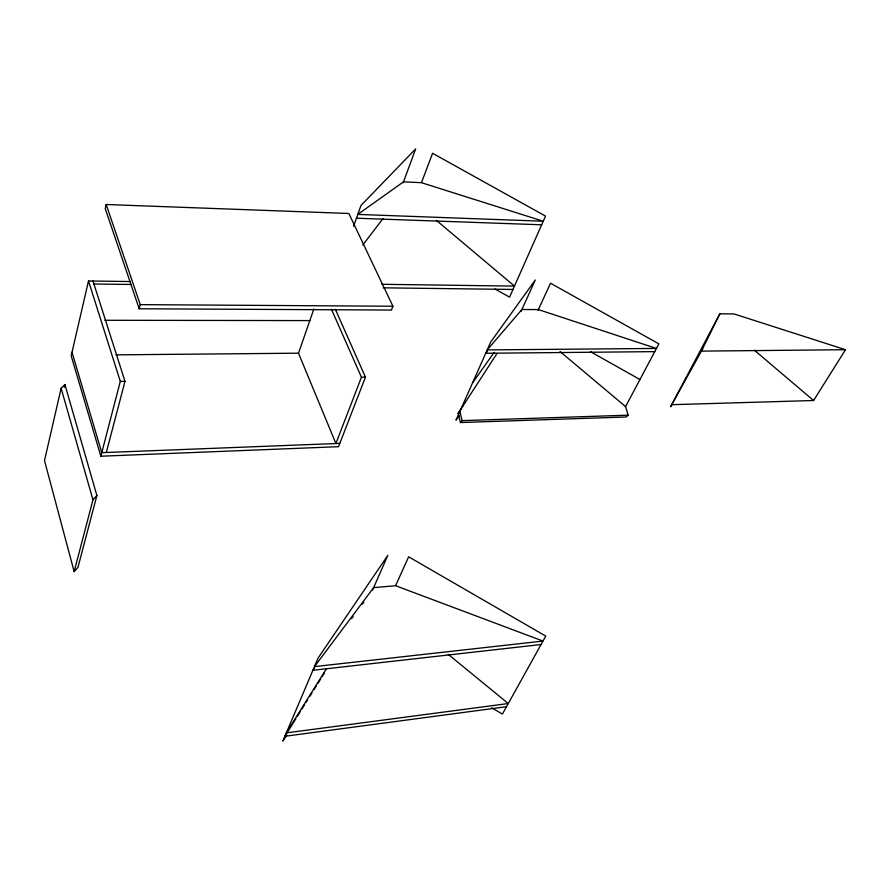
<?xml version="1.0" encoding="UTF-8"?>
<svg xmlns="http://www.w3.org/2000/svg" width="890" height="890" viewBox="0 0 890 890"><rect width="100%" height="100%" fill="white"/><g stroke="black" fill="none" stroke-linecap="round" stroke-linejoin="round"><path stroke-width="1.33" d="M61.132 388.296L44.5 460.586L74.148 571.625L77.986 567.275L96.888 495.552L64.948 384.614L61.132 388.296L92.961 499.835L74.148 571.625M130.418 281.54L88.499 280.973L71.189 355.811L100.848 456.225L338.534 446.691L365.445 377.149L335.352 309.286M106.188 204.511L105.242 208.627L139.196 308.774L391.422 310.054L392.902 306.238L348.858 213.489L106.188 204.511L140.264 304.636L139.196 308.774M64.336 387.284L64.948 384.614M100.848 456.225L120.306 381.398L88.499 280.973M106.299 452.498L124.989 381.32L92.983 281.029M313.87 308.975L298.495 353.185L115.967 354.854M353.63 226.238L360.94 205.523L415.663 148.919L403.148 182.795M421.56 182.45L432.584 153.269L545.526 216.114L509.57 297.16L495.118 289.05M331.447 309.264L361.44 377.226L335.908 443.532L298.395 352.963M372.61 589.981L387.851 555.293L318.097 658.033L282.842 741.081L286.669 735.318M395.694 585.464L408.644 556.806L545.748 636.105L502.394 714.091L491.625 707.806M521.039 311.455L535.268 280.016L490.724 341.994L456.003 420.158L459.151 415.652M538.027 310.321L550.521 283.209L658.867 343.863L625.359 407.019M845.5 349.714L733.927 313.914L719.832 313.847L701.442 351.116L845.5 349.714L813.594 400.511L671.727 404.694M719.832 313.847L670.559 406.808L702.666 348.902M326.586 668.468L286.313 732.893L508.268 703.534L448.249 654.384M295.858 718.708L284.889 736.275L506.488 706.716M297.316 716.372L300.242 711.689M301.71 709.341L304.636 704.658M306.093 702.321L307.562 699.974M309.753 696.458L311.945 692.954M314.148 689.439L316.339 685.923M317.797 683.587L320.723 678.903M322.191 676.556L324.383 673.051M560.066 351.55L625.581 406.608L628.129 415.185L626.182 416.987L460.43 422.539L458.116 413.438L463.312 405.306M458.116 413.438L497.032 353.43M472.579 382.845L494.139 352.418M314.537 668.09L312.902 670.292L541.076 644.516M351.539 618.628L353.185 616.425M362.23 604.332L363.865 602.141M362.786 245.073L382.967 218.629M487.498 351.194L485.718 353.274L654.751 351.628M460.43 422.539L462.166 420.636L628.129 415.185M92.961 499.835L96.888 495.552M339.813 443.387L101.772 452.676L72.012 352.262M120.306 381.398L124.989 381.32M361.44 377.226L365.445 377.149M104.831 320.278L309.831 320.589M140.264 304.636L392.902 306.238M381.743 284.299L514.476 286.113L436.411 220.397M93.939 284.01L131.409 284.477M383.19 287.826L512.996 289.45M356.456 218.206L541.676 224.792M590.437 351.672L639.955 379.507M754.275 350.126L813.594 400.511M459.841 411.525L462.166 420.636M373.633 587.645L314.448 666.621L542.989 641.067L395.583 585.72L373.633 587.645M521.918 309.498L487.208 349.904L656.442 348.446L538.372 309.587L521.918 309.498M403.515 181.827L357.802 214.412L543.256 221.232L421.459 182.695L403.515 181.827"/></g></svg>
